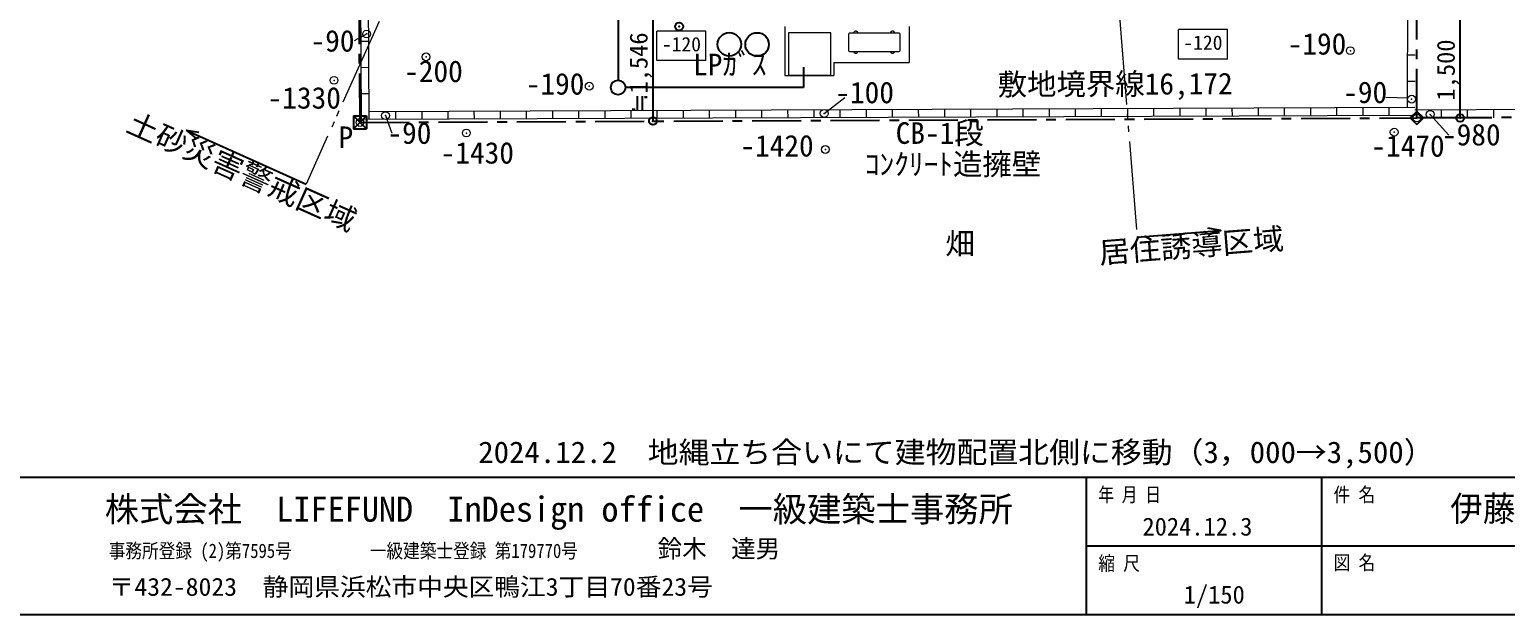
# Model space of a CAD drawing. Units: millimetres at full size, sheet at 1:150. Extents: x -163003 to 39665, y -22268 to 660749.
# Drawn here: x -8099 to 14488, y -22268 to -13317 of the extents above; entities that cross this region are included whole.
import ezdxf
from ezdxf.enums import TextEntityAlignment as Align

# ---------------------------------------------------------------- set-up
doc = ezdxf.new("R2010")
doc.units = ezdxf.units.MM
doc.header["$LTSCALE"] = 150
doc.header["$PDMODE"] = 32
doc.header["$PDSIZE"] = 120
for name, pattern in [('CHAIN1', [8, 5, -1, 1, -1]), ('CHAIN2', [12, 9, -1, 1, -1]), ('DOUBLE_CHAIN2', [12.8, 9, -1, 0.6, -0.6, 0.6, -1])]:
    doc.linetypes.add(name, pattern=pattern)
for name, color, linetype, lineweight in [('2-0_補助線', 4, 'Continuous', 9), ('2-2', 7, 'Continuous', 25), ('2-4', 134, 'Continuous', 25), ('2-6', 4, 'Continuous', 9), ('2-7', 7, 'Continuous', 9), ('2-8', 1, 'Continuous', 18), ('2-F_寸法・方位', 7, 'Continuous', 25), ('C-0', 5, 'Continuous', 9), ('F-0_図名（一般）', 7, 'Continuous', 25)]:
    doc.layers.add(name, color=color, linetype=linetype, lineweight=lineweight)
doc.styles.add('ＭＳ ゴシック', font='')
doc.styles.get('ＭＳ ゴシック').set_extended_font_data('MS Gothic')

msp = doc.modelspace()

# ---------------------------------------------------------------- linework, layer by layer
at = {"layer": '2-0_補助線', "color": 6, "linetype": 'CHAIN1', "lineweight": 25}
msp.add_line((-3041, -14738.9), (-3112.2, -3867.5), dxfattribs=at)
at = {"layer": '2-0_補助線', "color": 2, "linetype": 'CHAIN2'}
msp.add_line((16077.6, -14658.7), (13131.3, -14670.6), dxfattribs=at)
at = {"layer": '2-0_補助線', "color": 7, "linetype": 'CHAIN2', "lineweight": 25}
msp.add_line((16077.6, -14658.7), (13131.3, -14670.6), dxfattribs=at)
at = {"layer": '2-0_補助線', "color": 6, "linetype": 'CHAIN1', "lineweight": 25}
msp.add_lwpolyline([(-3041, -14738.9), (13131.3, -14670.6), (13131.3, -358.9)], dxfattribs=at)
at = {"layer": '2-0_補助線', "color": 2}
for p in [(-3041, -14738.9), (13131.3, -14670.6)]:
    msp.add_point(p, dxfattribs=at)
at = {"layer": '2-2', "color": 2, "linetype": 'DOUBLE_CHAIN2', "lineweight": 9}
for p, q in [((7378.2, 2195.7), (8848.3, -16495)), ((395.9, -6189), (-3867.2, -15683))]:
    msp.add_line(p, q, dxfattribs=at)
at = {"layer": '2-2'}
for p, q in [((-3141, -14638.9), (-2941, -14638.9)), ((-3141, -14638.9), (-3141, -14838.9)), ((-3141, -14638.9), (-2941, -14838.9)), ((-3141, -14838.9), (-2941, -14638.9)), ((-2941, -14638.9), (-2941, -14838.9)), ((13031.3, -14670.6), (13131.3, -14570.6)), ((13031.3, -14670.6), (13131.3, -14770.6)), ((13231.3, -14670.6), (13131.3, -14570.6)), ((13231.3, -14670.6), (13131.3, -14770.6)), ((-5704.3, -14858.1), (-5506.8, -14890)), ((-5704.3, -14858.1), (-5549.2, -14984.5)), ((-5704.3, -14858.1), (-3867.2, -15683)), ((-3141, -14838.9), (-2941, -14838.9)), ((10131.6, -16394.1), (9935, -16357.6))]:
    msp.add_line(p, q, dxfattribs=at)
msp.add_lwpolyline([(8848.3, -16495), (10131.6, -16394.1), (9943.1, -16460.8)], dxfattribs=at)
at = {"layer": '2-4'}
for p, q in [((908.3, -13022.7), (908.3, -14092.1)), ((3743.8, -13891.8), (3743.8, -14204.6)), ((3743.8, -14204.6), (1020.8, -14204.6))]:
    msp.add_line(p, q, dxfattribs=at)
msp.add_circle((908.3, -14204.6), 112.5, dxfattribs=at)
at = {"layer": '2-6'}
for p, q in [((3461.3, -13270.6), (3461.3, -14020.6)), ((5361.3, -13270.6), (5361.3, -13820.6)), ((4519.7, -13363.3), (4519.7, -13369.3)), ((4544.3, -13338.3), (4545, -13338.3)), ((4569.7, -13362.6), (4569.7, -13369.3)), ((5082.7, -13363.3), (5082.7, -13369.3)), ((5132.7, -13362.6), (5132.7, -13369.3)), ((5202.7, -13658.3), (4452.7, -13658.3)), ((4545, -13683.3), (4544.3, -13683.3)), ((4211.3, -13820.6), (4211.3, -14020.6)), ((4211.3, -13820.6), (5361.3, -13820.6)), ((3461.3, -14020.6), (4211.3, -14020.6))]:
    msp.add_line(p, q, dxfattribs=at)
msp.add_lwpolyline([(4164.9, -14015.2), (4164.9, -13365.2), (3514.9, -13365.2), (3514.9, -14015.2)], close=True, dxfattribs=at)
for points in [[(4437.7, -13643.3), (4437.7, -13384.3), (4442.7, -13374.3), (4452.7, -13369.3), (5202.7, -13369.3)], [(4519.7, -13363.3), (4519.7, -13362.6), (4519.7, -13361.9), (4519.8, -13361.2), (4519.8, -13360.5), (4519.9, -13359.7), (4520, -13359), (4520.2, -13358.3), (4520.3, -13357.6), (4520.5, -13356.9), (4520.7, -13356.2), (4520.9, -13355.5), (4521.1, -13354.9), (4521.4, -13354.2), (4521.7, -13353.5), (4522, -13352.9), (4522.3, -13352.2), (4522.6, -13351.6), (4523, -13350.9), (4523.3, -13350.3), (4523.7, -13349.7), (4524.1, -13349.1), (4524.5, -13348.5), (4525, -13348), (4525.4, -13347.4), (4525.9, -13346.8), (4526.4, -13346.3), (4526.9, -13345.8), (4527.4, -13345.3), (4527.9, -13344.8), (4528.4, -13344.3), (4529, -13343.9), (4529.6, -13343.4), (4530.1, -13343), (4530.7, -13342.6), (4531.3, -13342.2), (4532, -13341.8), (4532.6, -13341.5), (4533.2, -13341.1), (4533.9, -13340.8)], [(4533.9, -13340.8), (4534.5, -13340.5), (4535.2, -13340.2), (4535.9, -13339.9), (4536.5, -13339.7), (4537.2, -13339.5), (4537.9, -13339.3), (4538.6, -13339.1), (4539.3, -13338.9), (4540, -13338.8), (4540.7, -13338.7), (4541.4, -13338.5), (4542.2, -13338.5), (4542.9, -13338.4), (4543.6, -13338.4), (4544.3, -13338.3)], [(4545, -13338.3), (4545.7, -13338.4), (4546.5, -13338.4), (4547.2, -13338.5), (4547.9, -13338.5), (4548.6, -13338.7), (4549.3, -13338.8), (4550, -13338.9), (4550.7, -13339.1), (4551.4, -13339.3), (4552.1, -13339.5), (4552.8, -13339.7), (4553.5, -13339.9), (4554.2, -13340.2), (4554.8, -13340.5), (4555.5, -13340.8), (4556.1, -13341.1), (4556.8, -13341.5), (4557.4, -13341.8), (4558, -13342.2), (4558.6, -13342.6), (4559.2, -13343), (4559.8, -13343.4), (4560.3, -13343.9), (4560.9, -13344.3), (4561.4, -13344.8), (4562, -13345.3), (4562.5, -13345.8), (4563, -13346.3), (4563.5, -13346.8), (4563.9, -13347.4), (4564.4, -13348), (4564.8, -13348.5), (4565.2, -13349.1), (4565.6, -13349.7), (4566, -13350.3), (4566.4, -13350.9), (4566.7, -13351.6), (4567.1, -13352.2), (4567.4, -13352.9)], [(4567.4, -13352.9), (4567.7, -13353.5), (4567.9, -13354.2), (4568.2, -13354.9), (4568.4, -13355.5), (4568.6, -13356.2), (4568.8, -13356.9), (4569, -13357.6), (4569.2, -13358.3), (4569.3, -13359), (4569.4, -13359.7), (4569.5, -13360.5), (4569.6, -13361.2), (4569.6, -13361.9), (4569.7, -13362.6), (4569.7, -13363.3)], [(5082.7, -13363.3), (5082.7, -13362.6), (5082.7, -13361.9), (5082.8, -13361.2), (5082.8, -13360.5), (5082.9, -13359.7), (5083, -13359), (5083.2, -13358.3), (5083.3, -13357.6), (5083.5, -13356.9), (5083.7, -13356.2), (5083.9, -13355.5), (5084.1, -13354.9), (5084.4, -13354.2), (5084.7, -13353.5), (5085, -13352.9), (5085.3, -13352.2), (5085.6, -13351.6), (5086, -13350.9), (5086.3, -13350.3), (5086.7, -13349.7), (5087.1, -13349.1), (5087.5, -13348.5), (5088, -13348), (5088.4, -13347.4), (5088.9, -13346.8), (5089.4, -13346.3), (5089.9, -13345.8), (5090.4, -13345.3), (5090.9, -13344.8), (5091.4, -13344.3), (5092, -13343.9), (5092.6, -13343.4), (5093.1, -13343), (5093.7, -13342.6), (5094.3, -13342.2), (5095, -13341.8), (5095.6, -13341.5), (5096.2, -13341.1), (5096.9, -13340.8)], [(5096.9, -13340.8), (5097.5, -13340.5), (5098.2, -13340.2), (5098.9, -13339.9), (5099.5, -13339.7), (5100.2, -13339.5), (5100.9, -13339.3), (5101.6, -13339.1), (5102.3, -13338.9), (5103, -13338.8), (5103.7, -13338.7), (5104.4, -13338.5), (5105.2, -13338.5), (5105.9, -13338.4), (5106.6, -13338.4), (5107.3, -13338.3), (5108, -13338.3)], [(5108, -13338.3), (5108.7, -13338.4), (5109.5, -13338.4), (5110.2, -13338.5), (5110.9, -13338.5), (5111.6, -13338.7), (5112.3, -13338.8), (5113, -13338.9), (5113.7, -13339.1), (5114.4, -13339.3), (5115.1, -13339.5), (5115.8, -13339.7), (5116.5, -13339.9), (5117.2, -13340.2), (5117.8, -13340.5), (5118.5, -13340.8), (5119.1, -13341.1), (5119.8, -13341.5), (5120.4, -13341.8), (5121, -13342.2), (5121.6, -13342.6), (5122.2, -13343), (5122.8, -13343.4), (5123.3, -13343.9), (5123.9, -13344.3), (5124.4, -13344.8), (5125, -13345.3), (5125.5, -13345.8), (5126, -13346.3), (5126.5, -13346.8), (5126.9, -13347.4), (5127.4, -13348), (5127.8, -13348.5), (5128.2, -13349.1), (5128.6, -13349.7), (5129, -13350.3), (5129.4, -13350.9), (5129.7, -13351.6), (5130.1, -13352.2), (5130.4, -13352.9)], [(5130.4, -13352.9), (5130.7, -13353.5), (5130.9, -13354.2), (5131.2, -13354.9), (5131.4, -13355.5), (5131.6, -13356.2), (5131.8, -13356.9), (5132, -13357.6), (5132.2, -13358.3), (5132.3, -13359), (5132.4, -13359.7), (5132.5, -13360.5), (5132.6, -13361.2), (5132.6, -13361.9), (5132.7, -13362.6), (5132.7, -13363.3)], [(5202.7, -13369.3), (5212.7, -13374.3), (5217.7, -13384.3), (5217.7, -13643.3), (5212.7, -13653.3), (5202.7, -13658.3)], [(4452.7, -13658.3), (4442.7, -13653.3), (4437.7, -13643.3)], [(4522, -13668.8), (4521.7, -13668.2), (4521.4, -13667.5), (4521.1, -13666.8), (4520.9, -13666.1), (4520.7, -13665.4), (4520.5, -13664.8), (4520.3, -13664.1), (4520.2, -13663.3), (4520, -13662.6), (4519.9, -13661.9), (4519.8, -13661.2), (4519.8, -13660.5), (4519.7, -13659.8), (4519.7, -13659.1), (4519.7, -13658.3)], [(4544.3, -13683.3), (4543.6, -13683.3), (4542.9, -13683.3), (4542.2, -13683.2), (4541.4, -13683.1), (4540.7, -13683), (4540, -13682.9), (4539.3, -13682.8), (4538.6, -13682.6), (4537.9, -13682.4), (4537.2, -13682.2), (4536.5, -13682), (4535.9, -13681.7), (4535.2, -13681.5), (4534.5, -13681.2), (4533.9, -13680.9), (4533.2, -13680.6), (4532.6, -13680.2), (4532, -13679.9), (4531.3, -13679.5), (4530.7, -13679.1), (4530.1, -13678.7), (4529.6, -13678.3), (4529, -13677.8), (4528.4, -13677.4), (4527.9, -13676.9), (4527.4, -13676.4), (4526.9, -13675.9), (4526.4, -13675.4), (4525.9, -13674.8), (4525.4, -13674.3), (4525, -13673.7), (4524.5, -13673.1), (4524.1, -13672.6), (4523.7, -13672), (4523.3, -13671.4), (4523, -13670.7), (4522.6, -13670.1), (4522.3, -13669.5), (4522, -13668.8)], [(4555.5, -13680.9), (4554.8, -13681.2), (4554.2, -13681.5), (4553.5, -13681.7), (4552.8, -13682), (4552.1, -13682.2), (4551.4, -13682.4), (4550.7, -13682.6), (4550, -13682.8), (4549.3, -13682.9), (4548.6, -13683), (4547.9, -13683.1), (4547.2, -13683.2), (4546.5, -13683.3), (4545.7, -13683.3), (4545, -13683.3)], [(4569.7, -13658.3), (4569.7, -13659.1), (4569.6, -13659.8), (4569.6, -13660.5), (4569.5, -13661.2), (4569.4, -13661.9), (4569.3, -13662.6), (4569.2, -13663.3), (4569, -13664.1), (4568.8, -13664.8), (4568.6, -13665.4), (4568.4, -13666.1), (4568.2, -13666.8), (4567.9, -13667.5), (4567.7, -13668.2), (4567.4, -13668.8), (4567.1, -13669.5), (4566.7, -13670.1), (4566.4, -13670.7), (4566, -13671.4), (4565.6, -13672), (4565.2, -13672.6), (4564.8, -13673.1), (4564.4, -13673.7), (4563.9, -13674.3), (4563.5, -13674.8), (4563, -13675.4), (4562.5, -13675.9), (4562, -13676.4), (4561.4, -13676.9), (4560.9, -13677.4), (4560.3, -13677.8), (4559.8, -13678.3), (4559.2, -13678.7), (4558.6, -13679.1), (4558, -13679.5), (4557.4, -13679.9), (4556.8, -13680.2), (4556.1, -13680.6), (4555.5, -13680.9)], [(5085, -13668.8), (5084.7, -13668.2), (5084.4, -13667.5), (5084.1, -13666.8), (5083.9, -13666.1), (5083.7, -13665.4), (5083.5, -13664.8), (5083.3, -13664.1), (5083.2, -13663.3), (5083, -13662.6), (5082.9, -13661.9), (5082.8, -13661.2), (5082.8, -13660.5), (5082.7, -13659.8), (5082.7, -13659.1), (5082.7, -13658.3)], [(5107.3, -13683.3), (5106.6, -13683.3), (5105.9, -13683.3), (5105.2, -13683.2), (5104.4, -13683.1), (5103.7, -13683), (5103, -13682.9), (5102.3, -13682.8), (5101.6, -13682.6), (5100.9, -13682.4), (5100.2, -13682.2), (5099.5, -13682), (5098.9, -13681.7), (5098.2, -13681.5), (5097.5, -13681.2), (5096.9, -13680.9), (5096.2, -13680.6), (5095.6, -13680.2), (5095, -13679.9), (5094.3, -13679.5), (5093.7, -13679.1), (5093.1, -13678.7), (5092.6, -13678.3), (5092, -13677.8), (5091.4, -13677.4), (5090.9, -13676.9), (5090.4, -13676.4), (5089.9, -13675.9), (5089.4, -13675.4), (5088.9, -13674.8), (5088.4, -13674.3), (5088, -13673.7), (5087.5, -13673.1), (5087.1, -13672.6), (5086.7, -13672), (5086.3, -13671.4), (5086, -13670.7), (5085.6, -13670.1), (5085.3, -13669.5), (5085, -13668.8)], [(5118.5, -13680.9), (5117.8, -13681.2), (5117.2, -13681.5), (5116.5, -13681.7), (5115.8, -13682), (5115.1, -13682.2), (5114.4, -13682.4), (5113.7, -13682.6), (5113, -13682.8), (5112.3, -13682.9), (5111.6, -13683), (5110.9, -13683.1), (5110.2, -13683.2), (5109.5, -13683.3), (5108.7, -13683.3), (5108, -13683.3), (5107.3, -13683.3)], [(5132.7, -13658.3), (5132.7, -13659.1), (5132.6, -13659.8), (5132.6, -13660.5), (5132.5, -13661.2), (5132.4, -13661.9), (5132.3, -13662.6), (5132.2, -13663.3), (5132, -13664.1), (5131.8, -13664.8), (5131.6, -13665.4), (5131.4, -13666.1), (5131.2, -13666.8), (5130.9, -13667.5), (5130.7, -13668.2), (5130.4, -13668.8), (5130.1, -13669.5), (5129.7, -13670.1), (5129.4, -13670.7), (5129, -13671.4), (5128.6, -13672), (5128.2, -13672.6), (5127.8, -13673.1), (5127.4, -13673.7), (5126.9, -13674.3), (5126.5, -13674.8), (5126, -13675.4), (5125.5, -13675.9), (5125, -13676.4), (5124.4, -13676.9), (5123.9, -13677.4), (5123.3, -13677.8), (5122.8, -13678.3), (5122.2, -13678.7), (5121.6, -13679.1), (5121, -13679.5), (5120.4, -13679.9), (5119.8, -13680.2), (5119.1, -13680.6), (5118.5, -13680.9)]]:
    msp.add_lwpolyline(points, dxfattribs=at)
at = {"layer": '2-6', "color": 7, "lineweight": 25}
for centre in [(2610.3, -13543.5), (3035.6, -13545.9)]:
    msp.add_circle(centre, 180, dxfattribs=at)
at = {"layer": '2-7', "color": 4}
for p, q in [((-2938.9, -13384.8), (-3129.4, -13487.7)), ((4062.9, -14600.9), (4377.6, -14356.9)), ((12657.4, -14352.6), (13004.4, -14363.3)), ((-2651.7, -14634.6), (-2554.2, -14904.7)), ((13334.9, -14615.2), (13618.5, -14931.1))]:
    msp.add_line(p, q, dxfattribs=at)
at = {"layer": '2-7', "color": 5}
for p in [(-2938.9, -13384.8), (-2030.9, -13734.9), (12114.4, -13641.1), (-3439, -14095), (466.8, -14184.3), (13050.7, -14382.1), (-2651.7, -14634.6), (4062.9, -14600.9), (13334.9, -14615.2), (-1414.3, -14901.1), (12784.9, -14887.6), (4079.8, -15153)]:
    msp.add_point(p, dxfattribs=at)
at = {"layer": '2-8'}
for p, q in [((13011.8, -675.2), (12982.6, -14511.7)), ((-3019.8, -14696.1), (-3077.8, -3720.4)), ((-2899.8, -14695.7), (-2957.8, -3719.7)), ((-3026.1, -13496.2), (-2906.1, -13495.5)), ((13104.3, -13711.3), (12984.3, -13711)), ((-3024, -13896.2), (-2904, -13895.5)), ((13103.4, -14111.3), (12983.4, -14111)), ((-3021.9, -14296.1), (-2901.9, -14295.5)), ((13102.3, -14631.3), (-3019.8, -14696.1)), ((13102.6, -14511.3), (-2900.4, -14575.7)), ((-2497.3, -14574), (-2496.8, -14694)), ((-2097.3, -14572.4), (-2096.8, -14692.4)), ((-1697.3, -14570.8), (-1696.8, -14690.8)), ((-1297.3, -14569.2), (-1296.8, -14689.2)), ((-897.3, -14567.6), (-896.8, -14687.6)), ((-497.3, -14566), (-496.8, -14686)), ((-97.3, -14564.4), (-96.8, -14684.4)), ((302.7, -14562.8), (303.2, -14682.8)), ((702.7, -14561.2), (703.2, -14681.2)), ((1102.7, -14559.6), (1103.2, -14679.5)), ((1502.7, -14557.9), (1503.2, -14677.9)), ((1902.7, -14556.3), (1903.1, -14676.3)), ((2302.7, -14554.7), (2303.1, -14674.7)), ((2702.7, -14553.1), (2703.1, -14673.1)), ((3102.7, -14551.5), (3103.1, -14671.5)), ((3502.7, -14549.9), (3503.1, -14669.9)), ((3902.7, -14548.3), (3903.1, -14668.3)), ((4302.6, -14546.7), (4303.1, -14666.7)), ((4702.6, -14545.1), (4703.1, -14665.1)), ((5102.6, -14543.5), (5103.1, -14663.5)), ((5502.6, -14541.8), (5503.1, -14661.8)), ((5902.6, -14540.2), (5903.1, -14660.2)), ((6302.6, -14538.6), (6303.1, -14658.6)), ((6702.6, -14537), (6703.1, -14657)), ((7102.6, -14535.4), (7103.1, -14655.4)), ((7502.6, -14533.8), (7503.1, -14653.8)), ((7902.6, -14532.2), (7903.1, -14652.2)), ((8302.6, -14530.6), (8303.1, -14650.6)), ((8702.6, -14529), (8703.1, -14649)), ((9102.6, -14527.4), (9103.1, -14647.4)), ((9502.6, -14525.7), (9503.1, -14645.7)), ((9902.6, -14524.1), (9903.1, -14644.1)), ((10302.6, -14522.5), (10303.1, -14642.5)), ((10702.6, -14520.9), (10703.1, -14640.9)), ((11102.6, -14519.3), (11103.1, -14639.3)), ((11502.6, -14517.7), (11503.1, -14637.7)), ((11902.6, -14516.1), (11903.1, -14636.1)), ((12302.6, -14514.5), (12303.1, -14634.5)), ((12702.6, -14512.9), (12703.1, -14632.9)), ((16077.1, -14538.7), (13102.5, -14550.7)), ((13502.5, -14549.1), (13503, -14669.1)), ((13902.5, -14547.5), (13903, -14667.5)), ((14302.5, -14545.9), (14303, -14665.9))]:
    msp.add_line(p, q, dxfattribs=at)
at = {"layer": '2-F_寸法・方位'}
for p, q in [((1441.3, -13170.6), (1441.3, -14720)), ((13794.2, -14670.6), (13794.2, -13170.6)), ((13794.2, -14670.6), (13384.7, -14670.6))]:
    msp.add_line(p, q, dxfattribs=at)
for p in [(1841.3, -13270.6), (1441.3, -14717.4), (13794.2, -14670.6)]:
    msp.add_point(p, dxfattribs=at)
at = {"layer": 'C-0', "color": 4}
for p, q in [((2253.2, -13342.3), (1503.2, -13342.3)), ((1503.2, -13792.3), (1503.2, -13342.3)), ((2253.2, -13792.3), (2253.2, -13342.3)), ((2253.2, -13792.3), (1503.2, -13792.3))]:
    msp.add_line(p, q, dxfattribs=at)
for points in [[(10233.5, -13768.2), (10233.5, -13318.2), (9483.5, -13318.2)], [(10233.5, -13768.2), (9483.5, -13768.2), (9483.5, -13318.2)]]:
    msp.add_lwpolyline(points, dxfattribs=at)
at = {"layer": 'F-0_図名（一般）'}
for p, q in [((-26430, -20168.1), (32970, -20168.1)), ((8070, -20168.1), (8070, -22268.1)), ((11670, -20168.1), (11670, -22268.1)), ((8070, -21218.1), (20962.4, -21218.1)), ((-26430, -22268.1), (32970, -22268.1))]:
    msp.add_line(p, q, dxfattribs=at)

# ---------------------------------------------------------------- texts
at = {"layer": '2-0_補助線', "color": 7, "style": 'ＭＳ ゴシック'}
msp.add_text('敷地境界線16,172', height=329.9, rotation=0.242, dxfattribs=at).set_placement((6717.7, -14421.4), align=Align.BOTTOM_LEFT)
at = {"layer": '2-2', "style": 'ＭＳ ゴシック', "width": 1.05}
for s, rotation, p in [('土砂災害警戒区域', 335.818, (-6681.4, -14956.4)), ('居住誘導区域', 4.497, (8289.2, -16997.3))]:
    msp.add_text(s, height=329.9, rotation=rotation, dxfattribs=at).set_placement(p, align=Align.BOTTOM_LEFT)
at = {"layer": '2-2', "style": 'ＭＳ ゴシック'}
msp.add_text('P', height=329.9, dxfattribs=at).set_placement((-3369.3, -15229.5), align=Align.BOTTOM_LEFT)
at = {"layer": '2-4', "color": 6, "style": 'ＭＳ ゴシック', "width": 1.05}
msp.add_text('2024.12.2\u3000地縄立ち合いにて建物配置北側に移動（3，000→3,500）', height=329.9, dxfattribs=at).set_placement((-1231.9, -20049.2), align=Align.BOTTOM_LEFT)
at = {"layer": '2-6', "color": 7, "style": 'ＭＳ ゴシック'}
msp.add_text('LPｶﾞｽ', height=329.9, rotation=0.167, dxfattribs=at).set_placement((2056.3, -14116.3), align=Align.BOTTOM_LEFT)
at = {"layer": '2-7', "style": 'ＭＳ ゴシック'}
for s, p in [('-90', (-3799, -13753.8)), ('-190', (11154.3, -13799.4)), ('-200', (-2366.1, -14219.8)), ('-190', (-504.7, -14411.8)), ('-1330', (-4455.8, -14626.3)), ('-100', (4232.2, -14543.9)), ('-90', (12004.5, -14541.5)), ('-90', (-2621.9, -15165.1)), ('-980', (13516.2, -15189.5)), ('-1430', (-1807.8, -15467.8)), ('-1420', (2779, -15359.1)), ('-1470', (12434.5, -15362.5))]:
    msp.add_text(s, height=329.9, dxfattribs=at).set_placement(p, align=Align.BOTTOM_LEFT)
at = {"layer": '2-8', "color": 7, "style": 'ＭＳ ゴシック'}
for s, p in [('CB-1段', (5155.6, -15165.4)), ('ｺﾝｸﾘｰﾄ造擁壁', (4682.9, -15641)), ('畑', (5917.7, -16855.8))]:
    msp.add_text(s, height=329.9, dxfattribs=at).set_placement(p, align=Align.BOTTOM_LEFT)
at = {"layer": '2-F_寸法・方位', "style": 'ＭＳ ゴシック'}
msp.add_text('≒1,546', height=274.9, rotation=90, dxfattribs=at).set_placement((1441.3, -14600.3), align=Align.BOTTOM_LEFT)
at = {"layer": '2-F_寸法・方位', "color": 6, "style": 'ＭＳ ゴシック'}
msp.add_text('1,500', height=274.9, rotation=90, dxfattribs=at).set_placement((13795, -14404.2), align=Align.BOTTOM_LEFT)
at = {"layer": 'C-0', "style": 'ＭＳ ゴシック'}
for p in [(1578.2, -13717.3), (9558.5, -13693.2)]:
    msp.add_text('-120', height=219.9, dxfattribs=at).set_placement(p, align=Align.BOTTOM_LEFT)
at = {"layer": 'F-0_図名（一般）', "style": 'ＭＳ ゴシック'}
for s, height, width, p in [('年 月 日', 219.9, 0.8, (8256.7, -20610.2)), ('件 名', 219.9, 0.85, (11856.7, -20610.2)), ('伊藤友章様邸\u3000新築工事', 384.9, 0.95, (13642.4, -20955.6)), ('事務所登録 (2)第7595号', 219.9, 0.85, (-6887.1, -21469.4)), ('一級建築士登録 第179770号', 219.9, 0.85, (-2891.5, -21469.4)), ('縮 尺', 219.9, 0.85, (8256.7, -21660.2)), ('図 名', 219.9, 0.85, (11857.7, -21650.5)), ('〒432-8023\u3000静岡県浜松市中央区鴨江3丁目70番23号', 274.9, 1.05, (-6888, -22064.5))]:
    msp.add_text(s, height=height, dxfattribs=dict(at, width=width)).set_placement(p, align=Align.BOTTOM_LEFT)
for s, height, p in [('株式会社\u3000LIFEFUND\u3000InDesign office\u3000一級建築士事務所', 384.9, (-6948.4, -20964)), ('鈴木\u3000達男', 274.9, (1514, -21480.2)), ('1/150', 274.9, (9563.5, -22183.9))]:
    msp.add_text(s, height=height, dxfattribs=at).set_placement(p, align=Align.BOTTOM_LEFT)
at = {"layer": 'F-0_図名（一般）', "color": 3, "style": 'ＭＳ ゴシック'}
msp.add_text('2024.12.3', height=274.9, dxfattribs=at).set_placement((8932.5, -21143.1), align=Align.BOTTOM_LEFT)

doc.saveas('drawing.dxf')
